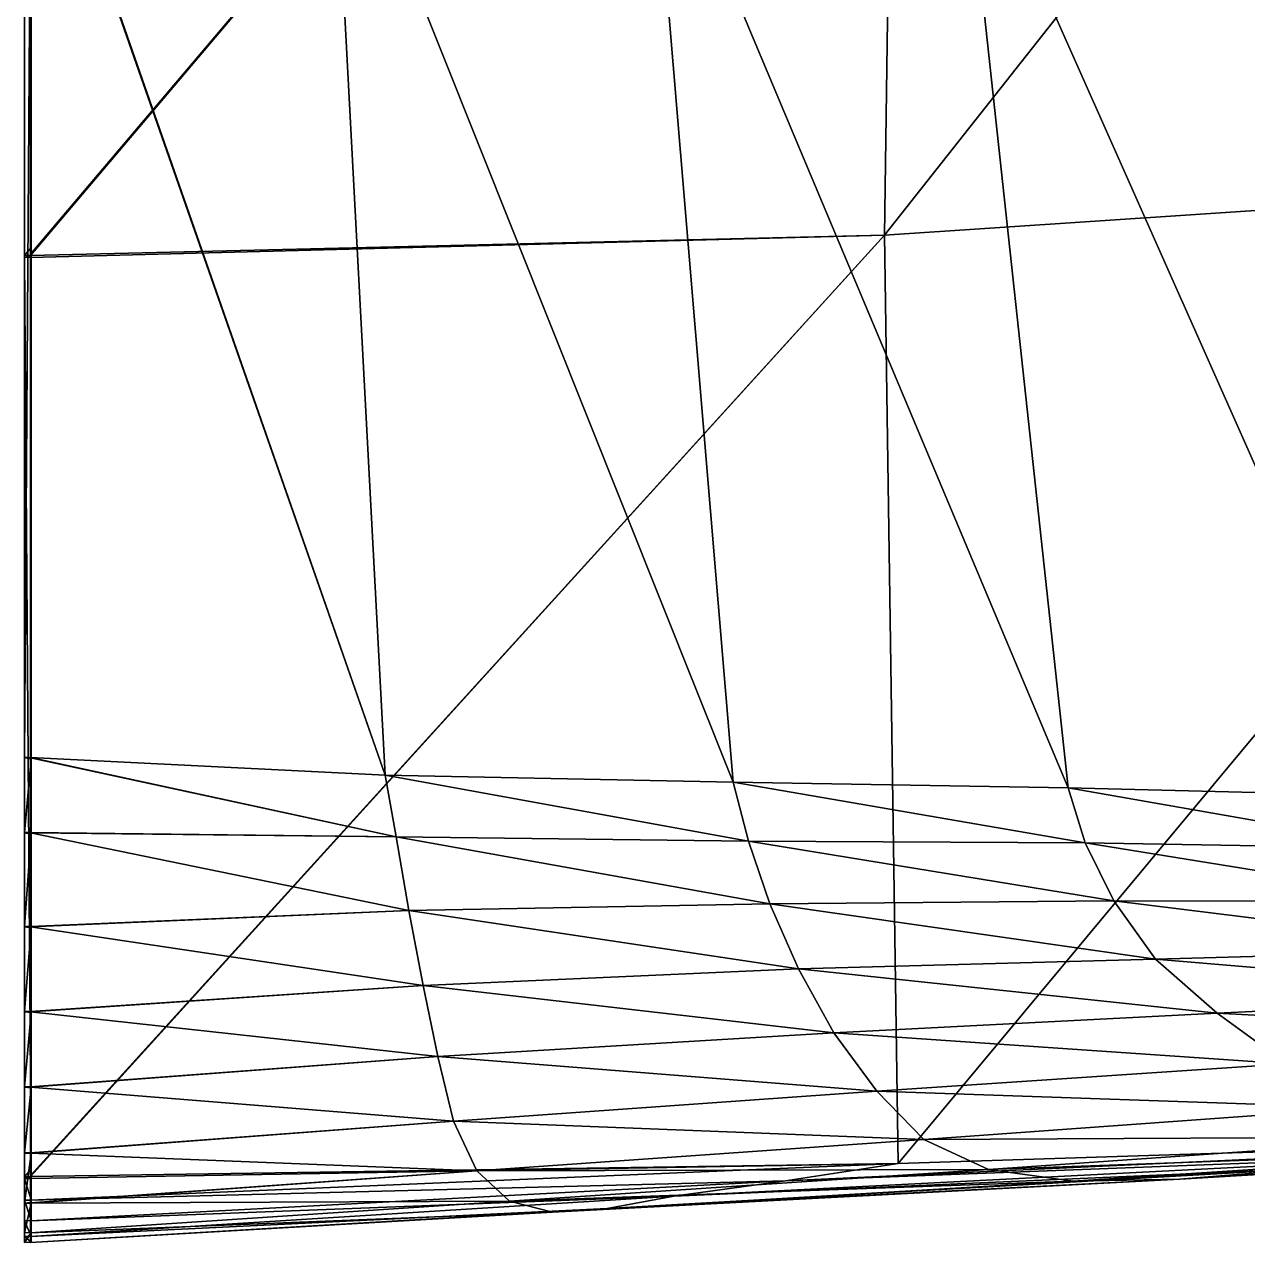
# Model space of a CAD drawing. Extents: x -4 to 137, y -13 to 10.
# Drawn here: x 66.362 to 68.228, y -12.563 to -10.704 of the extents above; entities that cross this region are included whole.
import ezdxf

# ---------------------------------------------------------------- set-up
doc = ezdxf.new("R2010")
doc.units = 0
doc.header["$MEASUREMENT"] = 0

msp = doc.modelspace()

# ---------------------------------------------------------------- linework, layer by layer
for points in [[(66.371078, -8.87665, -16.221928), (66.371078, -11.823112, -19.104689), (66.371078, -9.207772, -14.27316)], [(66.371078, -10.302974, -19.498947), (66.371078, -11.823112, -19.104689), (66.371078, -8.87665, -16.221928)], [(66.372406, -8.881108, -17.686251), (66.372406, -8.865668, -17.217546), (66.372406, -12.502746, -16.105221)], [(66.372406, -8.865668, -17.217546), (66.372406, -9.09543, -14.710116), (66.372406, -12.502746, -16.105221)], [(66.372406, -8.887919, -18.229855), (66.372406, -8.881108, -17.686251), (66.372406, -12.502746, -16.105221)], [(66.372406, -8.94796, -18.656513), (66.372406, -8.887919, -18.229855), (66.372406, -12.502746, -16.105221)], [(66.362007, -10.29855, -19.499969), (66.362007, -11.823036, -19.104584), (66.362007, -8.916182, -18.635817)], [(66.362007, -11.823036, -19.104584), (66.362007, -12.081134, -18.100935), (66.362007, -8.916182, -18.635817)], [(66.362007, -12.081134, -18.100935), (66.362007, -12.325748, -17.131685), (66.362007, -8.916182, -18.635817)], [(66.362007, -12.325748, -17.131685), (66.362007, -12.502791, -16.111385), (66.362007, -8.916182, -18.635817)], [(66.362007, -12.502791, -16.111385), (66.362007, -9.535263, -13.277657), (66.362007, -8.916182, -18.635817)], [(66.372406, -10.328254, -19.493099), (66.372406, -8.94796, -18.656513), (66.372406, -11.825282, -19.099537)], [(66.372406, -11.825282, -19.099537), (66.372406, -8.94796, -18.656513), (66.372406, -12.502746, -16.105221)], [(66.372406, -9.09543, -14.710116), (66.372406, -9.206592, -14.278307), (66.372406, -12.502746, -16.105221)], [(66.371078, -9.207772, -14.27316), (66.371078, -12.562772, -15.104933), (66.371078, -9.322075, -13.896023)], [(66.371078, -12.325873, -17.130995), (66.371078, -12.562772, -15.104933), (66.371078, -9.207772, -14.27316)], [(66.371078, -12.211125, -17.590824), (66.371078, -12.325873, -17.130995), (66.371078, -9.207772, -14.27316)], [(66.371078, -12.081365, -18.100462), (66.371078, -12.211125, -17.590824), (66.371078, -9.207772, -14.27316)], [(66.371078, -12.081067, -18.101713), (66.371078, -12.081365, -18.100462), (66.371078, -9.207772, -14.27316)], [(66.371078, -12.080575, -18.103794), (66.371078, -12.081067, -18.101713), (66.371078, -9.207772, -14.27316)], [(66.371078, -11.823371, -19.103832), (66.371078, -12.080575, -18.103794), (66.371078, -9.207772, -14.27316)], [(66.371078, -11.823112, -19.104689), (66.371078, -11.823371, -19.103832), (66.371078, -9.207772, -14.27316)], [(66.372406, -9.206592, -14.278307), (66.372406, -9.534081, -13.279411), (66.372406, -12.502746, -16.105221)], [(66.371078, -9.322075, -13.896023), (66.371078, -12.562772, -15.104933), (66.371078, -9.432425, -13.567015)], [(67.695152, -9.493011, -13.16655), (67.673935, -11.025869, -12.84939), (68.984688, -9.366655, -13.13322)], [(68.944099, -10.941558, -12.84142), (68.984688, -9.366655, -13.13322), (67.673935, -11.025869, -12.84939)], [(66.371078, -9.432425, -13.567015), (66.371078, -12.562772, -15.104933), (66.371078, -9.535087, -13.277918)], [(67.673935, -11.025869, -12.84939), (67.695152, -9.493011, -13.16655), (66.371078, -11.056828, -12.941153)], [(66.371078, -11.055037, -12.941525), (66.371078, -11.056828, -12.941153), (67.695152, -9.493011, -13.16655)], [(67.695152, -9.493011, -13.16655), (66.371078, -9.535425, -13.276873), (66.371078, -11.055037, -12.941525)], [(66.372406, -9.535142, -13.276135), (66.372406, -11.056618, -12.940529), (66.372406, -9.534081, -13.279411)], [(66.372406, -11.056618, -12.940529), (66.372406, -12.450927, -13.612844), (66.372406, -9.534081, -13.279411)], [(66.372406, -12.450927, -13.612844), (66.372406, -12.497994, -13.923992), (66.372406, -9.534081, -13.279411)], [(66.372406, -9.534081, -13.279411), (66.372406, -12.497994, -13.923992), (66.372406, -12.562257, -15.105283)], [(66.372406, -12.502746, -16.105221), (66.372406, -9.534081, -13.279411), (66.372406, -12.562257, -15.105283)], [(66.372406, -9.535142, -13.276135), (66.362007, -9.535475, -13.277002), (66.372406, -11.044597, -12.943028)], [(66.362007, -9.535475, -13.277002), (66.362007, -9.535263, -13.277657), (66.362007, -11.056865, -12.941261)], [(66.362007, -11.056865, -12.941261), (66.362007, -9.535263, -13.277657), (66.362007, -12.462379, -13.618979)], [(66.362007, -12.462379, -13.618979), (66.362007, -9.535263, -13.277657), (66.362007, -12.498262, -13.924837)], [(66.362007, -12.498262, -13.924837), (66.362007, -9.535263, -13.277657), (66.362007, -12.502791, -16.111385)], [(66.362007, -11.056865, -12.941261), (66.372406, -11.044597, -12.943028), (66.362007, -9.535475, -13.277002)], [(66.371078, -9.535213, -13.277527), (66.371078, -9.535087, -13.277918), (66.371078, -11.055037, -12.941525)], [(66.371078, -9.535087, -13.277918), (66.371078, -12.562772, -15.104933), (66.371078, -11.055037, -12.941525)], [(66.371078, -9.535425, -13.276873), (66.371078, -9.535213, -13.277527), (66.371078, -11.055037, -12.941525)], [(66.372406, -11.044597, -12.943028), (66.372406, -11.056618, -12.940529), (66.372406, -9.535142, -13.276135)], [(66.362007, -10.29855, -19.499969), (66.372406, -10.328254, -19.493099), (66.362007, -11.822605, -19.10601)], [(66.362007, -11.822605, -19.10601), (66.362007, -11.823036, -19.104584), (66.362007, -10.29855, -19.499969)], [(66.831352, -10.3275, -19.554956), (66.912529, -11.849601, -19.141197), (66.371078, -10.298647, -19.500154)], [(66.371078, -10.302974, -19.498947), (66.371078, -10.298647, -19.500154), (66.912529, -11.849601, -19.141197)], [(66.371078, -11.822682, -19.106112), (66.371078, -11.823112, -19.104689), (66.371078, -10.302974, -19.498947)], [(66.912529, -11.849601, -19.141197), (66.371078, -11.822682, -19.106112), (66.371078, -10.302974, -19.498947)], [(66.372406, -11.823122, -19.106684), (66.362007, -11.822605, -19.10601), (66.372406, -10.328254, -19.493099)], [(66.372406, -11.823122, -19.106684), (66.372406, -10.328254, -19.493099), (66.372406, -11.825282, -19.099537)], [(67.317108, -10.352181, -19.651873), (67.442963, -11.860608, -19.309027), (66.831352, -10.3275, -19.554956)], [(66.912529, -11.849601, -19.141197), (66.831352, -10.3275, -19.554956), (67.442963, -11.860608, -19.309027)], [(67.792152, -10.370194, -19.761683), (67.954231, -11.869377, -19.49464), (67.317108, -10.352181, -19.651873)], [(67.442963, -11.860608, -19.309027), (67.317108, -10.352181, -19.651873), (67.954231, -11.869377, -19.49464)], [(68.270309, -10.386638, -19.849195), (68.463669, -11.881718, -19.643661), (67.792152, -10.370194, -19.761683)], [(67.954231, -11.869377, -19.49464), (67.792152, -10.370194, -19.761683), (68.463669, -11.881718, -19.643661)], [(67.673935, -11.025869, -12.84939), (67.695145, -12.44228, -13.512215), (68.944099, -10.941558, -12.84142)], [(68.984665, -12.401159, -13.489045), (68.944099, -10.941558, -12.84142), (67.695145, -12.44228, -13.512215)], [(67.673935, -11.025869, -12.84939), (66.371078, -11.056828, -12.941153), (66.371078, -11.059817, -12.940531)], [(67.673935, -11.025869, -12.84939), (66.371078, -11.059817, -12.940531), (66.371078, -12.460672, -13.618065)], [(66.371078, -12.460672, -13.618065), (66.371078, -12.462355, -13.618855), (67.673935, -11.025869, -12.84939)], [(67.695145, -12.44228, -13.512215), (67.673935, -11.025869, -12.84939), (66.371078, -12.462355, -13.618855)], [(66.362007, -11.056865, -12.941261), (66.372406, -11.056618, -12.940529), (66.372406, -11.044597, -12.943028)], [(66.372406, -11.059587, -12.939911), (66.372406, -11.056618, -12.940529), (66.362007, -11.059857, -12.940639)], [(66.362007, -11.056865, -12.941261), (66.362007, -11.059857, -12.940639), (66.372406, -11.056618, -12.940529)], [(66.362007, -11.059857, -12.940639), (66.362007, -11.056865, -12.941261), (66.362007, -12.462379, -13.618979)], [(66.372406, -11.059587, -12.939911), (66.362007, -11.059857, -12.940639), (66.372406, -12.450927, -13.612844)], [(66.362007, -12.462379, -13.618979), (66.372406, -12.450927, -13.612844), (66.362007, -11.059857, -12.940639)], [(66.371078, -11.056828, -12.941153), (66.371078, -11.055037, -12.941525), (66.371078, -12.460672, -13.618065)], [(66.371078, -12.460672, -13.618065), (66.371078, -11.055037, -12.941525), (66.371078, -12.498222, -13.924711)], [(66.371078, -11.055037, -12.941525), (66.371078, -12.562772, -15.104933), (66.371078, -12.498222, -13.924711)], [(66.371078, -11.059817, -12.940531), (66.371078, -11.056828, -12.941153), (66.371078, -12.460672, -13.618065)], [(66.372406, -11.059587, -12.939911), (66.372406, -12.450927, -13.612844), (66.372406, -11.056618, -12.940529)], [(66.372406, -11.823122, -19.106684), (66.372406, -11.823545, -19.105286), (66.362007, -11.822605, -19.10601)], [(66.362007, -11.823036, -19.104584), (66.362007, -11.822605, -19.10601), (66.372406, -11.823545, -19.105286)], [(66.362007, -11.823036, -19.104584), (66.372406, -11.823545, -19.105286), (66.372406, -11.825282, -19.099537)], [(66.362007, -11.823036, -19.104584), (66.372406, -11.825282, -19.099537), (66.362007, -11.937221, -18.714376)], [(66.362007, -11.937221, -18.714376), (66.362007, -11.937721, -18.712391), (66.362007, -11.823036, -19.104584)], [(66.362007, -11.937721, -18.712391), (66.362007, -12.08064, -18.103022), (66.362007, -11.823036, -19.104584)], [(66.362007, -12.08064, -18.103022), (66.362007, -12.081134, -18.100935), (66.362007, -11.823036, -19.104584)], [(66.372406, -11.937345, -18.716583), (66.362007, -11.937221, -18.714376), (66.372406, -11.825282, -19.099537)], [(66.912529, -11.849601, -19.141197), (66.371078, -11.823112, -19.104689), (66.371078, -11.822682, -19.106112)], [(66.371078, -11.823371, -19.103832), (66.371078, -11.823112, -19.104689), (66.928947, -11.943865, -18.833128)], [(66.912529, -11.849601, -19.141197), (66.928947, -11.943865, -18.833128), (66.371078, -11.823112, -19.104689)], [(66.371078, -11.937239, -18.714706), (66.371078, -12.080575, -18.103794), (66.371078, -11.823371, -19.103832)], [(66.928947, -11.943865, -18.833128), (66.371078, -11.937239, -18.714706), (66.371078, -11.823371, -19.103832)], [(66.372406, -11.823545, -19.105286), (66.372406, -11.823122, -19.106684), (66.372406, -11.825282, -19.099537)], [(66.372406, -11.937345, -18.716583), (66.372406, -11.825282, -19.099537), (66.372406, -12.080203, -18.108219)], [(66.372406, -12.080203, -18.108219), (66.372406, -11.825282, -19.099537), (66.372406, -12.502746, -16.105221)], [(67.442963, -11.860608, -19.309027), (67.466545, -11.950404, -18.956556), (66.912529, -11.849601, -19.141197)], [(66.928947, -11.943865, -18.833128), (66.912529, -11.849601, -19.141197), (67.466545, -11.950404, -18.956556)], [(67.954231, -11.869377, -19.49464), (67.980202, -11.953193, -19.108528), (67.442963, -11.860608, -19.309027)], [(67.466545, -11.950404, -18.956556), (67.442963, -11.860608, -19.309027), (67.980202, -11.953193, -19.108528)], [(68.463669, -11.881718, -19.643661), (68.482727, -11.961526, -19.209436), (67.954231, -11.869377, -19.49464)], [(67.980202, -11.953193, -19.108528), (67.954231, -11.869377, -19.49464), (68.482727, -11.961526, -19.209436)], [(66.372406, -11.937345, -18.716583), (66.372406, -11.937836, -18.714636), (66.362007, -11.937221, -18.714376)], [(66.362007, -11.937721, -18.712391), (66.362007, -11.937221, -18.714376), (66.372406, -11.937836, -18.714636)], [(66.362007, -11.937721, -18.712391), (66.372406, -11.937836, -18.714636), (66.372406, -11.939853, -18.70664)], [(66.362007, -11.937721, -18.712391), (66.372406, -11.939853, -18.70664), (66.362007, -12.08064, -18.103022)], [(66.372406, -12.080203, -18.108219), (66.362007, -12.08064, -18.103022), (66.372406, -11.939853, -18.70664)], [(66.371078, -11.937738, -18.712727), (66.371078, -12.080575, -18.103794), (66.371078, -11.937239, -18.714706)], [(66.928947, -11.943865, -18.833128), (66.371078, -11.937738, -18.712727), (66.371078, -11.937239, -18.714706)], [(66.371078, -11.938039, -18.711535), (66.371078, -12.080575, -18.103794), (66.371078, -11.937738, -18.712727)], [(66.371078, -11.938039, -18.711535), (66.371078, -11.937738, -18.712727), (66.948357, -12.056349, -18.392302)], [(66.928947, -11.943865, -18.833128), (66.948357, -12.056349, -18.392302), (66.371078, -11.937738, -18.712727)], [(66.948357, -12.056349, -18.392302), (66.371078, -12.080575, -18.103794), (66.371078, -11.938039, -18.711535)], [(66.372406, -11.937836, -18.714636), (66.372406, -11.937345, -18.716583), (66.372406, -12.080203, -18.108219)], [(66.372406, -11.939853, -18.70664), (66.372406, -11.937836, -18.714636), (66.372406, -12.080203, -18.108219)], [(66.948357, -12.056349, -18.392302), (66.928947, -11.943865, -18.833128), (67.499275, -12.046255, -18.561245)], [(67.466545, -11.950404, -18.956556), (67.499275, -12.046255, -18.561245), (66.928947, -11.943865, -18.833128)], [(67.980202, -11.953193, -19.108528), (68.023865, -12.041453, -18.686073), (67.466545, -11.950404, -18.956556)], [(67.499275, -12.046255, -18.561245), (67.466545, -11.950404, -18.956556), (68.023865, -12.041453, -18.686073)], [(68.482727, -11.961526, -19.209436), (68.53051, -12.042154, -18.757822), (67.980202, -11.953193, -19.108528)], [(68.023865, -12.041453, -18.686073), (67.980202, -11.953193, -19.108528), (68.53051, -12.042154, -18.757822)], [(67.499275, -12.046255, -18.561245), (67.54306, -12.145351, -18.117361), (66.948357, -12.056349, -18.392302)], [(68.023865, -12.041453, -18.686073), (68.087318, -12.130784, -18.224112), (67.499275, -12.046255, -18.561245)], [(67.54306, -12.145351, -18.117361), (67.499275, -12.046255, -18.561245), (68.087318, -12.130784, -18.224112)], [(68.53051, -12.042154, -18.757822), (68.624062, -12.115591, -18.32892), (68.023865, -12.041453, -18.686073)], [(68.087318, -12.130784, -18.224112), (68.023865, -12.041453, -18.686073), (68.624062, -12.115591, -18.32892)], [(66.948357, -12.056349, -18.392302), (66.970276, -12.170466, -17.917963), (66.371078, -12.081067, -18.101713)], [(66.948357, -12.056349, -18.392302), (66.371078, -12.081067, -18.101713), (66.371078, -12.080575, -18.103794)], [(66.970276, -12.170466, -17.917963), (66.948357, -12.056349, -18.392302), (67.54306, -12.145351, -18.117361)], [(66.362007, -12.08064, -18.103022), (66.372406, -12.080203, -18.108219), (66.362007, -12.081134, -18.100935)], [(66.372406, -12.080688, -18.106169), (66.362007, -12.081134, -18.100935), (66.372406, -12.080203, -18.108219)], [(66.362007, -12.081134, -18.100935), (66.372406, -12.080688, -18.106169), (66.372406, -12.08268, -18.097767)], [(66.362007, -12.081134, -18.100935), (66.372406, -12.08268, -18.097767), (66.362007, -12.210502, -17.593395)], [(66.362007, -12.210502, -17.593395), (66.362007, -12.210957, -17.591261), (66.362007, -12.081134, -18.100935)], [(66.362007, -12.210957, -17.591261), (66.362007, -12.325346, -17.134012), (66.362007, -12.081134, -18.100935)], [(66.362007, -12.325346, -17.134012), (66.362007, -12.325748, -17.131685), (66.362007, -12.081134, -18.100935)], [(66.372406, -12.209808, -17.599014), (66.362007, -12.210502, -17.593395), (66.372406, -12.08268, -18.097767)], [(66.371078, -12.081365, -18.100462), (66.371078, -12.081067, -18.101713), (66.970276, -12.170466, -17.917963)], [(66.371078, -12.210399, -17.594233), (66.371078, -12.211125, -17.590824), (66.371078, -12.081365, -18.100462)], [(66.970276, -12.170466, -17.917963), (66.371078, -12.210399, -17.594233), (66.371078, -12.081365, -18.100462)], [(66.372406, -12.080688, -18.106169), (66.372406, -12.080203, -18.108219), (66.372406, -12.502746, -16.105221)], [(66.372406, -12.08268, -18.097767), (66.372406, -12.080688, -18.106169), (66.372406, -12.502746, -16.105221)], [(66.372406, -12.209808, -17.599014), (66.372406, -12.08268, -18.097767), (66.372406, -12.210256, -17.596916)], [(66.372406, -12.210256, -17.596916), (66.372406, -12.08268, -18.097767), (66.372406, -12.21209, -17.588324)], [(66.372406, -12.21209, -17.588324), (66.372406, -12.08268, -18.097767), (66.372406, -12.502746, -16.105221)], [(68.624062, -12.115591, -18.32892), (68.746025, -12.18611, -17.852253), (68.087318, -12.130784, -18.224112)], [(67.54306, -12.145351, -18.117361), (67.596939, -12.24301, -17.609112), (66.970276, -12.170466, -17.917963)], [(68.087318, -12.130784, -18.224112), (68.18132, -12.212831, -17.75083), (67.54306, -12.145351, -18.117361)], [(67.596939, -12.24301, -17.609112), (67.54306, -12.145351, -18.117361), (68.18132, -12.212831, -17.75083)], [(68.18132, -12.212831, -17.75083), (68.087318, -12.130784, -18.224112), (68.746025, -12.18611, -17.852253)], [(66.970276, -12.170466, -17.917963), (66.992851, -12.27884, -17.415154), (66.371078, -12.210853, -17.592104)], [(66.970276, -12.170466, -17.917963), (66.371078, -12.210853, -17.592104), (66.371078, -12.210399, -17.594233)], [(66.992851, -12.27884, -17.415154), (66.970276, -12.170466, -17.917963), (67.596939, -12.24301, -17.609112)], [(68.746025, -12.18611, -17.852253), (68.890793, -12.251088, -17.299795), (68.18132, -12.212831, -17.75083)], [(66.372406, -12.209808, -17.599014), (66.372406, -12.210256, -17.596916), (66.362007, -12.210502, -17.593395)], [(66.362007, -12.210957, -17.591261), (66.362007, -12.210502, -17.593395), (66.372406, -12.210256, -17.596916)], [(66.362007, -12.210957, -17.591261), (66.372406, -12.210256, -17.596916), (66.372406, -12.21209, -17.588324)], [(66.362007, -12.210957, -17.591261), (66.372406, -12.21209, -17.588324), (66.362007, -12.325346, -17.134012)], [(66.372406, -12.32457, -17.138702), (66.362007, -12.325346, -17.134012), (66.372406, -12.21209, -17.588324)], [(66.371078, -12.210853, -17.592104), (66.371078, -12.211125, -17.590824), (66.371078, -12.210399, -17.594233)], [(66.371078, -12.211125, -17.590824), (66.371078, -12.210853, -17.592104), (66.992851, -12.27884, -17.415154)], [(66.371078, -12.325231, -17.134712), (66.371078, -12.325873, -17.130995), (66.371078, -12.211125, -17.590824)], [(66.992851, -12.27884, -17.415154), (66.371078, -12.325231, -17.134712), (66.371078, -12.211125, -17.590824)], [(66.372406, -12.32457, -17.138702), (66.372406, -12.21209, -17.588324), (66.372406, -12.324965, -17.136414)], [(66.372406, -12.324965, -17.136414), (66.372406, -12.21209, -17.588324), (66.372406, -12.326587, -17.127045)], [(66.372406, -12.326587, -17.127045), (66.372406, -12.21209, -17.588324), (66.372406, -12.502746, -16.105221)], [(68.18132, -12.212831, -17.75083), (68.287666, -12.290069, -17.188406), (67.596939, -12.24301, -17.609112)], [(68.287666, -12.290069, -17.188406), (68.18132, -12.212831, -17.75083), (68.890793, -12.251088, -17.299795)], [(67.596939, -12.24301, -17.609112), (67.66243, -12.331667, -17.038712), (66.992851, -12.27884, -17.415154)], [(67.66243, -12.331667, -17.038712), (67.596939, -12.24301, -17.609112), (68.287666, -12.290069, -17.188406)], [(66.992851, -12.27884, -17.415154), (67.016579, -12.377919, -16.84297), (66.371078, -12.325632, -17.132389)], [(66.992851, -12.27884, -17.415154), (66.371078, -12.325632, -17.132389), (66.371078, -12.325231, -17.134712)], [(67.016579, -12.377919, -16.84297), (66.992851, -12.27884, -17.415154), (67.66243, -12.331667, -17.038712)], [(68.287666, -12.290069, -17.188406), (68.403481, -12.357398, -16.523006), (67.66243, -12.331667, -17.038712)], [(66.372406, -12.32457, -17.138702), (66.372406, -12.324965, -17.136414), (66.362007, -12.325346, -17.134012)], [(66.362007, -12.325748, -17.131685), (66.362007, -12.325346, -17.134012), (66.372406, -12.324965, -17.136414)], [(66.362007, -12.325748, -17.131685), (66.372406, -12.324965, -17.136414), (66.372406, -12.326587, -17.127045)], [(66.362007, -12.325748, -17.131685), (66.372406, -12.326587, -17.127045), (66.362007, -12.426233, -16.634888)], [(66.362007, -12.426233, -16.634888), (66.362007, -12.42653, -16.632614), (66.362007, -12.325748, -17.131685)], [(66.362007, -12.42653, -16.632614), (66.362007, -12.502791, -16.111385), (66.362007, -12.325748, -17.131685)], [(66.372406, -12.425457, -16.638231), (66.362007, -12.426233, -16.634888), (66.372406, -12.326587, -17.127045)], [(66.371078, -12.325632, -17.132389), (66.371078, -12.325873, -17.130995), (66.371078, -12.325231, -17.134712)], [(66.371078, -12.325873, -17.130995), (66.371078, -12.325632, -17.132389), (67.016579, -12.377919, -16.84297)], [(66.371078, -12.426118, -16.635386), (66.371078, -12.426414, -16.633118), (66.371078, -12.325873, -17.130995)], [(66.371078, -12.426414, -16.633118), (66.371078, -12.562772, -15.104933), (66.371078, -12.325873, -17.130995)], [(67.016579, -12.377919, -16.84297), (66.371078, -12.426118, -16.635386), (66.371078, -12.325873, -17.130995)], [(66.372406, -12.425457, -16.638231), (66.372406, -12.326587, -17.127045), (66.372406, -12.425749, -16.635994)], [(66.372406, -12.425749, -16.635994), (66.372406, -12.326587, -17.127045), (66.372406, -12.426944, -16.626846)], [(66.372406, -12.426944, -16.626846), (66.372406, -12.326587, -17.127045), (66.372406, -12.502746, -16.105221)], [(67.66243, -12.331667, -17.038712), (67.733986, -12.405832, -16.390411), (67.016579, -12.377919, -16.84297)], [(67.733986, -12.405832, -16.390411), (67.66243, -12.331667, -17.038712), (68.403481, -12.357398, -16.523006)], [(68.403481, -12.357398, -16.523006), (68.54834, -12.401774, -15.840743), (67.733986, -12.405832, -16.390411)], [(67.016579, -12.377919, -16.84297), (67.052124, -12.453671, -16.254063), (66.371078, -12.426414, -16.633118)], [(67.016579, -12.377919, -16.84297), (66.371078, -12.426414, -16.633118), (66.371078, -12.426118, -16.635386)], [(67.052124, -12.453671, -16.254063), (67.016579, -12.377919, -16.84297), (67.733986, -12.405832, -16.390411)], [(67.733986, -12.405832, -16.390411), (67.832451, -12.451515, -15.758534), (67.052124, -12.453671, -16.254063)], [(67.695145, -12.44228, -13.512215), (67.522888, -12.468528, -13.831104), (68.984665, -12.401159, -13.489045)], [(68.653725, -12.425598, -13.806554), (68.984665, -12.401159, -13.489045), (67.522888, -12.468528, -13.831104)], [(67.832451, -12.451515, -15.758534), (67.733986, -12.405832, -16.390411), (68.54834, -12.401774, -15.840743)], [(68.54834, -12.401774, -15.840743), (68.737671, -12.418871, -15.21068), (67.832451, -12.451515, -15.758534)], [(68.323486, -12.449836, -14.178893), (68.124634, -12.466223, -14.642853), (69.262703, -12.395484, -14.195372)], [(68.974876, -12.416022, -14.648808), (69.262703, -12.395484, -14.195372), (68.124634, -12.466223, -14.642853)], [(66.372406, -12.425457, -16.638231), (66.372406, -12.425749, -16.635994), (66.362007, -12.426233, -16.634888)], [(66.362007, -12.42653, -16.632614), (66.362007, -12.426233, -16.634888), (66.372406, -12.425749, -16.635994)], [(66.362007, -12.42653, -16.632614), (66.372406, -12.425749, -16.635994), (66.372406, -12.426944, -16.626846)], [(66.362007, -12.42653, -16.632614), (66.372406, -12.426944, -16.626846), (66.362007, -12.502617, -16.113459)], [(66.362007, -12.502617, -16.113459), (66.362007, -12.502791, -16.111385), (66.362007, -12.42653, -16.632614)], [(66.371078, -12.426592, -16.631756), (66.371078, -12.562772, -15.104933), (66.371078, -12.426414, -16.633118)], [(66.371078, -12.426592, -16.631756), (66.371078, -12.426414, -16.633118), (67.052124, -12.453671, -16.254063)], [(66.371078, -12.502506, -16.113777), (66.371078, -12.50268, -16.11171), (66.371078, -12.426592, -16.631756)], [(66.371078, -12.50268, -16.11171), (66.371078, -12.562772, -15.104933), (66.371078, -12.426592, -16.631756)], [(67.052124, -12.453671, -16.254063), (66.371078, -12.502506, -16.113777), (66.371078, -12.426592, -16.631756)], [(67.522888, -12.468528, -13.831104), (67.352592, -12.492188, -14.214571), (68.653725, -12.425598, -13.806554)], [(68.323486, -12.449836, -14.178893), (68.653725, -12.425598, -13.806554), (67.352592, -12.492188, -14.214571)], [(67.961769, -12.469225, -15.170995), (67.832451, -12.451515, -15.758534), (68.737671, -12.418871, -15.21068)], [(68.124634, -12.466223, -14.642853), (67.961769, -12.469225, -15.170995), (68.974876, -12.416022, -14.648808)], [(68.737671, -12.418871, -15.21068), (68.974876, -12.416022, -14.648808), (67.961769, -12.469225, -15.170995)], [(66.372406, -12.501871, -16.115601), (66.362007, -12.502617, -16.113459), (66.372406, -12.426944, -16.626846)], [(67.695145, -12.44228, -13.512215), (66.371078, -12.462355, -13.618855), (66.371078, -12.465163, -13.620173)], [(67.695145, -12.44228, -13.512215), (66.371078, -12.465163, -13.620173), (66.371078, -12.498154, -13.92376)], [(66.371078, -12.498154, -13.92376), (66.371078, -12.498179, -13.924117), (67.695145, -12.44228, -13.512215)], [(67.522888, -12.468528, -13.831104), (67.695145, -12.44228, -13.512215), (66.371078, -12.498179, -13.924117)], [(66.372406, -12.501871, -16.115601), (66.372406, -12.426944, -16.626846), (66.372406, -12.502746, -16.105221)], [(66.362007, -12.462379, -13.618979), (66.372406, -12.462221, -13.618142), (66.372406, -12.450927, -13.612844)], [(66.372406, -12.465011, -13.619451), (66.372406, -12.462221, -13.618142), (66.362007, -12.46519, -13.620298)], [(66.362007, -12.462379, -13.618979), (66.362007, -12.46519, -13.620298), (66.372406, -12.462221, -13.618142)], [(66.362007, -12.46519, -13.620298), (66.362007, -12.462379, -13.618979), (66.362007, -12.498219, -13.924242)], [(66.362007, -12.498219, -13.924242), (66.362007, -12.462379, -13.618979), (66.362007, -12.498262, -13.924837)], [(67.052124, -12.453671, -16.254063), (67.10199, -12.499552, -15.67712), (66.371078, -12.50268, -16.11171)], [(67.052124, -12.453671, -16.254063), (66.371078, -12.50268, -16.11171), (66.371078, -12.502506, -16.113777)], [(66.371078, -12.462355, -13.618855), (66.371078, -12.460672, -13.618065), (66.371078, -12.498222, -13.924711)], [(66.371078, -12.465163, -13.620173), (66.371078, -12.462355, -13.618855), (66.371078, -12.498222, -13.924711)], [(66.372406, -12.462221, -13.618142), (66.372406, -12.465011, -13.619451), (66.372406, -12.450927, -13.612844)], [(66.372406, -12.465011, -13.619451), (66.372406, -12.497994, -13.923992), (66.372406, -12.450927, -13.612844)], [(67.10199, -12.499552, -15.67712), (67.052124, -12.453671, -16.254063), (67.832451, -12.451515, -15.758534)], [(67.832451, -12.451515, -15.758534), (67.961769, -12.469225, -15.170995), (67.10199, -12.499552, -15.67712)], [(67.352592, -12.492188, -14.214571), (67.25074, -12.511183, -14.647612), (68.323486, -12.449836, -14.178893)], [(68.124634, -12.466223, -14.642853), (68.323486, -12.449836, -14.178893), (67.25074, -12.511183, -14.647612)], [(66.372406, -12.465011, -13.619451), (66.362007, -12.46519, -13.620298), (66.372406, -12.497781, -13.92101)], [(66.362007, -12.498219, -13.924242), (66.372406, -12.497781, -13.92101), (66.362007, -12.46519, -13.620298)], [(66.371078, -12.498154, -13.92376), (66.371078, -12.465163, -13.620173), (66.371078, -12.498179, -13.924117)], [(66.371078, -12.498179, -13.924117), (66.371078, -12.465163, -13.620173), (66.371078, -12.498222, -13.924711)], [(67.522888, -12.468528, -13.831104), (66.371078, -12.498179, -13.924117), (66.371078, -12.498222, -13.924711)], [(67.522888, -12.468528, -13.831104), (66.371078, -12.498222, -13.924711), (66.371078, -12.52951, -14.268541)], [(66.371078, -12.52951, -14.268541), (66.371078, -12.529533, -14.269044), (67.522888, -12.468528, -13.831104)], [(67.352592, -12.492188, -14.214571), (67.522888, -12.468528, -13.831104), (66.371078, -12.529533, -14.269044)], [(66.372406, -12.497781, -13.92101), (66.372406, -12.497952, -13.923402), (66.372406, -12.465011, -13.619451)], [(66.372406, -12.497952, -13.923402), (66.372406, -12.497994, -13.923992), (66.372406, -12.465011, -13.619451)], [(67.167694, -12.516387, -15.136507), (67.10199, -12.499552, -15.67712), (67.961769, -12.469225, -15.170995)], [(67.25074, -12.511183, -14.647612), (67.167694, -12.516387, -15.136507), (68.124634, -12.466223, -14.642853)], [(67.961769, -12.469225, -15.170995), (68.124634, -12.466223, -14.642853), (67.167694, -12.516387, -15.136507)], [(66.362007, -12.498219, -13.924242), (66.372406, -12.497952, -13.923402), (66.372406, -12.497781, -13.92101)], [(66.372406, -12.497994, -13.923992), (66.372406, -12.497952, -13.923402), (66.362007, -12.498262, -13.924837)], [(66.362007, -12.498219, -13.924242), (66.362007, -12.498262, -13.924837), (66.372406, -12.497952, -13.923402)], [(66.372406, -12.497994, -13.923992), (66.362007, -12.498262, -13.924837), (66.372406, -12.529042, -14.265182)], [(66.362007, -12.529593, -14.269131), (66.372406, -12.529042, -14.265182), (66.362007, -12.498262, -13.924837)], [(66.362007, -12.529593, -14.269131), (66.362007, -12.498262, -13.924837), (66.362007, -12.529631, -14.269969)], [(66.362007, -12.529631, -14.269969), (66.362007, -12.498262, -13.924837), (66.362007, -12.562862, -15.104871)], [(66.362007, -12.562862, -15.104871), (66.362007, -12.498262, -13.924837), (66.362007, -12.502791, -16.111385)], [(67.352592, -12.492188, -14.214571), (66.371078, -12.529533, -14.269044), (66.371078, -12.529572, -14.269882)], [(67.352592, -12.492188, -14.214571), (66.371078, -12.529572, -14.269882), (66.371078, -12.553654, -14.6609)], [(66.371078, -12.553654, -14.6609), (66.371078, -12.553677, -14.661579), (67.352592, -12.492188, -14.214571)], [(67.25074, -12.511183, -14.647612), (67.352592, -12.492188, -14.214571), (66.371078, -12.553677, -14.661579)], [(66.371078, -12.52951, -14.268541), (66.371078, -12.498222, -13.924711), (66.371078, -12.529572, -14.269882)], [(66.371078, -12.529572, -14.269882), (66.371078, -12.498222, -13.924711), (66.371078, -12.553677, -14.661579)], [(66.371078, -12.498222, -13.924711), (66.371078, -12.562772, -15.104933), (66.371078, -12.553677, -14.661579)], [(67.10199, -12.499552, -15.67712), (67.167694, -12.516387, -15.136507), (66.371078, -12.547956, -15.593845)], [(67.10199, -12.499552, -15.67712), (66.371078, -12.547956, -15.593845), (66.371078, -12.547888, -15.595617)], [(67.10199, -12.499552, -15.67712), (66.371078, -12.547888, -15.595617), (66.371078, -12.502785, -16.110468)], [(66.371078, -12.502785, -16.110468), (66.371078, -12.50268, -16.11171), (67.10199, -12.499552, -15.67712)], [(66.372406, -12.529042, -14.265182), (66.372406, -12.529197, -14.268554), (66.372406, -12.497994, -13.923992)], [(66.372406, -12.529197, -14.268554), (66.372406, -12.529235, -14.269383), (66.372406, -12.497994, -13.923992)], [(66.372406, -12.529235, -14.269383), (66.372406, -12.553285, -14.66256), (66.372406, -12.497994, -13.923992)], [(66.372406, -12.497994, -13.923992), (66.372406, -12.553285, -14.66256), (66.372406, -12.562257, -15.105283)], [(66.372406, -12.501871, -16.115601), (66.372406, -12.502043, -16.11356), (66.362007, -12.502617, -16.113459)], [(66.362007, -12.502791, -16.111385), (66.362007, -12.502617, -16.113459), (66.372406, -12.502043, -16.11356)], [(66.362007, -12.502791, -16.111385), (66.372406, -12.502043, -16.11356), (66.372406, -12.502746, -16.105221)], [(66.362007, -12.502791, -16.111385), (66.372406, -12.502746, -16.105221), (66.362007, -12.54799, -15.595445)], [(66.372406, -12.547302, -15.596604), (66.362007, -12.54799, -15.595445), (66.372406, -12.502746, -16.105221)], [(66.362007, -12.54799, -15.595445), (66.362007, -12.548059, -15.59367), (66.362007, -12.502791, -16.111385)], [(66.362007, -12.548059, -15.59367), (66.362007, -12.562862, -15.104871), (66.362007, -12.502791, -16.111385)], [(66.371078, -12.502785, -16.110468), (66.371078, -12.562772, -15.104933), (66.371078, -12.50268, -16.11171)], [(66.371078, -12.547888, -15.595617), (66.371078, -12.547956, -15.593845), (66.371078, -12.502785, -16.110468)], [(66.371078, -12.547956, -15.593845), (66.371078, -12.562772, -15.104933), (66.371078, -12.502785, -16.110468)], [(67.25074, -12.511183, -14.647612), (66.371078, -12.553712, -14.662712), (66.371078, -12.562772, -15.104067)], [(66.371078, -12.562772, -15.104067), (66.371078, -12.562772, -15.104933), (67.25074, -12.511183, -14.647612)], [(67.167694, -12.516387, -15.136507), (67.25074, -12.511183, -14.647612), (66.371078, -12.562772, -15.104933)], [(67.25074, -12.511183, -14.647612), (66.371078, -12.553677, -14.661579), (66.371078, -12.553712, -14.662712)], [(67.167694, -12.516387, -15.136507), (66.371078, -12.562772, -15.104933), (66.371078, -12.562774, -15.106374)], [(67.167694, -12.516387, -15.136507), (66.371078, -12.562774, -15.106374), (66.371078, -12.547997, -15.592782)], [(66.371078, -12.547997, -15.592782), (66.371078, -12.547956, -15.593845), (67.167694, -12.516387, -15.136507)], [(66.372406, -12.502043, -16.11356), (66.372406, -12.501871, -16.115601), (66.372406, -12.502746, -16.105221)], [(66.372406, -12.547302, -15.596604), (66.372406, -12.502746, -16.105221), (66.372406, -12.54737, -15.594854)], [(66.372406, -12.54737, -15.594854), (66.372406, -12.502746, -16.105221), (66.372406, -12.562257, -15.105283)], [(66.362007, -12.529593, -14.269131), (66.372406, -12.529197, -14.268554), (66.372406, -12.529042, -14.265182)], [(66.372406, -12.529235, -14.269383), (66.372406, -12.529197, -14.268554), (66.362007, -12.529631, -14.269969)], [(66.362007, -12.529593, -14.269131), (66.362007, -12.529631, -14.269969), (66.372406, -12.529197, -14.268554)], [(66.372406, -12.529235, -14.269383), (66.362007, -12.529631, -14.269969), (66.372406, -12.5531, -14.656876)], [(66.362007, -12.553751, -14.661604), (66.372406, -12.5531, -14.656876), (66.362007, -12.529631, -14.269969)], [(66.362007, -12.553751, -14.661604), (66.362007, -12.529631, -14.269969), (66.362007, -12.562862, -15.104871)], [(66.371078, -12.529533, -14.269044), (66.371078, -12.52951, -14.268541), (66.371078, -12.529572, -14.269882)], [(66.371078, -12.553654, -14.6609), (66.371078, -12.529572, -14.269882), (66.371078, -12.553677, -14.661579)], [(66.372406, -12.5531, -14.656876), (66.372406, -12.553285, -14.66256), (66.372406, -12.529235, -14.269383)], [(66.362007, -12.54799, -15.595445), (66.372406, -12.547302, -15.596604), (66.362007, -12.548059, -15.59367)], [(66.372406, -12.54737, -15.594854), (66.362007, -12.548059, -15.59367), (66.372406, -12.547302, -15.596604)], [(66.362007, -12.548059, -15.59367), (66.372406, -12.54737, -15.594854), (66.372406, -12.547646, -15.587714)], [(66.362007, -12.548059, -15.59367), (66.372406, -12.547646, -15.587714), (66.362007, -12.562864, -15.106316)], [(66.372406, -12.562259, -15.106709), (66.362007, -12.562864, -15.106316), (66.372406, -12.547646, -15.587714)], [(66.362007, -12.562864, -15.106316), (66.362007, -12.562862, -15.104871), (66.362007, -12.548059, -15.59367)], [(66.362007, -12.553751, -14.661604), (66.372406, -12.553248, -14.661439), (66.372406, -12.5531, -14.656876)], [(66.372406, -12.553285, -14.66256), (66.372406, -12.553248, -14.661439), (66.362007, -12.553787, -14.662739)], [(66.362007, -12.553751, -14.661604), (66.362007, -12.553787, -14.662739), (66.372406, -12.553248, -14.661439)], [(66.372406, -12.553285, -14.66256), (66.362007, -12.553787, -14.662739), (66.372406, -12.562253, -15.099475)], [(66.362007, -12.553787, -14.662739), (66.362007, -12.553751, -14.661604), (66.362007, -12.562862, -15.104871)], [(66.362007, -12.562862, -15.104871), (66.372406, -12.562253, -15.099475), (66.362007, -12.553787, -14.662739)], [(66.371078, -12.547997, -15.592782), (66.371078, -12.562772, -15.104933), (66.371078, -12.547956, -15.593845)], [(66.371078, -12.562774, -15.106374), (66.371078, -12.562772, -15.104933), (66.371078, -12.547997, -15.592782)], [(66.371078, -12.553677, -14.661579), (66.371078, -12.562772, -15.104067), (66.371078, -12.553712, -14.662712)], [(66.371078, -12.562772, -15.104933), (66.371078, -12.562772, -15.104067), (66.371078, -12.553677, -14.661579)], [(66.372406, -12.547646, -15.587714), (66.372406, -12.54737, -15.594854), (66.372406, -12.562257, -15.105283)], [(66.372406, -12.562259, -15.106709), (66.372406, -12.547646, -15.587714), (66.372406, -12.562257, -15.105283)], [(66.372406, -12.553248, -14.661439), (66.372406, -12.553285, -14.66256), (66.372406, -12.5531, -14.656876)], [(66.372406, -12.553285, -14.66256), (66.372406, -12.562253, -15.099475), (66.372406, -12.562257, -15.105283)], [(66.362007, -12.562862, -15.104871), (66.372406, -12.562257, -15.105283), (66.372406, -12.562253, -15.099475)], [(66.372406, -12.562259, -15.106709), (66.372406, -12.562257, -15.105283), (66.362007, -12.562864, -15.106316)], [(66.362007, -12.562862, -15.104871), (66.362007, -12.562864, -15.106316), (66.372406, -12.562257, -15.105283)]]:
    msp.add_3dface(points)

doc.saveas('drawing.dxf')
